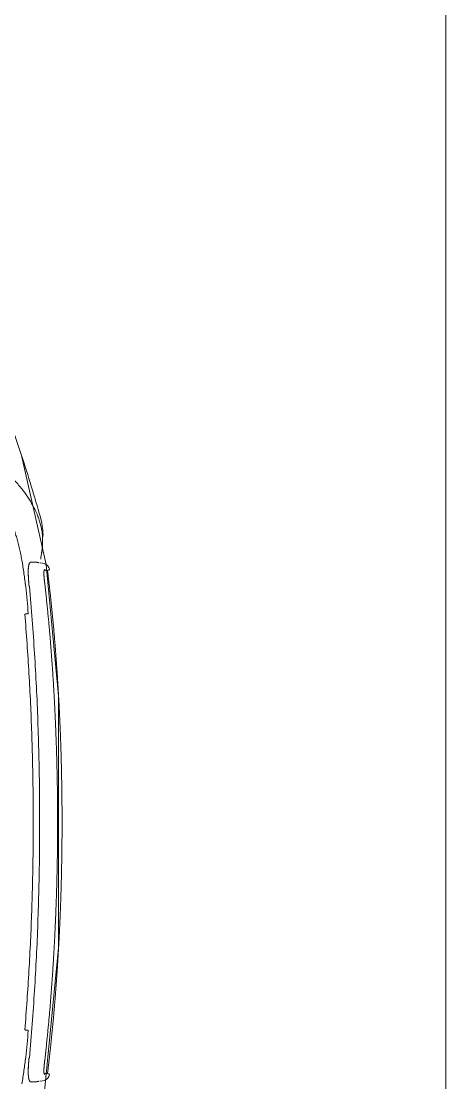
# Model space of a CAD drawing. Header units: metres. Extents: x -13316 to 152404, y -3899 to 30226.
# Drawn here: x 115234.1 to 115278, y 1822.9 to 1932.9 of the extents above; entities that cross this region are included whole.
import ezdxf
from ezdxf.xclip import XClip

# ---------------------------------------------------------------- set-up
doc = ezdxf.new("R2010")
doc.units = ezdxf.units.M
doc.header["$LTSCALE"] = 100
doc.header["$MEASUREMENT"] = 0
doc.header["$XCLIPFRAME"] = 0
doc.layers.get('0').update_dxf_attribs({"color": 9, "lineweight": 9})
for name, color, linetype, lineweight in [('04', 9, 'Continuous', 9), ('06D', 9, 'Continuous', 9), ('40M', 9, 'Continuous', 9)]:
    doc.layers.add(name, color=color, linetype=linetype, lineweight=lineweight)

# ---------------------------------------------------------------- blocks, each defined once
blk = doc.blocks.new('p-araba-polo')
at = {"extrusion": (0, 0, -1)}
for p, q in [((0.0142, 0.2609), (0.0139, 0.261)), ((0.0151, 0.2608), (0.014, 0.2609)), ((0.015, 0.2608), (0.0143, 0.2609)), ((0.0183, 0.2612), (0.0184, 0.2612))]:
    blk.add_line(p, q, dxfattribs=at)
for p, q in [((0.0142, -0.2609), (0.0139, -0.261)), ((0.0151, -0.2608), (0.014, -0.2609)), ((0.015, -0.2608), (0.0143, -0.2609)), ((0.0183, -0.2612), (0.0184, -0.2612)), ((0.02, -0.3033), (0.0201, -0.3042))]:
    blk.add_line(p, q)
for points, degree, knots in [([(0.0131, 0.2618), (0.0133, 0.2628), (0.0142, 0.265), (0.0174, 0.2679), (0.019, 0.2683), (0.0226, 0.2686)], 3, [0, 0, 0, 0, 0.07302, 0.262364, 1, 1, 1, 1]), ([(0.02, 0.2666), (0.02, 0.2666), (0.02, 0.2666), (0.02, 0.2666), (0.02, 0.2666), (0.02, 0.2666), (0.02, 0.2666), (0.02, 0.2666), (0.02, 0.2666), (0.02, 0.2666), (0.02, 0.2666)], 5, [0, 0, 0, 0, 0, 0, 1, 1, 1, 1, 1, 1, 1, 1, 1, 1, 1]), ([(0.02, 0.2666), (0.02, 0.2666), (0.02, 0.2666), (0.02, 0.2666), (0.02, 0.2666), (0.02, 0.2666), (0.02, 0.2666), (0.02, 0.2666), (0.02, 0.2666), (0.02, 0.2666), (0.02, 0.2666)], 5, [0, 0, 0, 0, 0, 0, 1, 1, 1, 1, 1, 1, 1, 1, 1, 1, 1]), ([(0.0239, 0.2686), (0.024, 0.2687), (0.0245, 0.2688), (0.0251, 0.269), (0.0257, 0.2691)], 3, [0, 0, 0, 0, 0.111026, 1, 1, 1, 1]), ([(0.0246, 0.2685), (0.0246, 0.2685), (0.0246, 0.2685), (0.0246, 0.2685), (0.0246, 0.2685), (0.0246, 0.2685), (0.0246, 0.2685)], 3, [0, 0, 0, 0, 1, 1, 1, 1, 1, 1, 1]), ([(0.0319, 0.2693), (0.0322, 0.2693), (0.0329, 0.2693), (0.0335, 0.2686), (0.0338, 0.2683)], 3, [0, 0, 0, 0, 0.496902, 1, 1, 1, 1]), ([(0.0338, 0.2683), (0.0339, 0.2679), (0.0342, 0.2673), (0.0346, 0.2658), (0.0348, 0.2639), (0.0349, 0.2624), (0.035, 0.2616)], 3, [0, 0, 0, 0, 0.249651, 0.50002, 0.750356, 1, 1, 1, 1]), ([(0.035, 0.216), (0.0354, 0.2206), (0.0362, 0.2299), (0.0376, 0.2438), (0.0394, 0.2577), (0.0409, 0.2668), (0.0416, 0.2713)], 3, [0, 0, 0, 0, 0.247766, 0.497058, 0.747807, 1, 1, 1, 1]), ([(0.014, 0.261), (0.014, 0.261), (0.014, 0.2609), (0.014, 0.2609), (0.014, 0.2609)], 2, [0, 0, 0, 0.5, 0.5, 1, 1, 1]), ([(0.035, 0.2616), (0.035, 0.2609), (0.035, 0.2595), (0.035, 0.2573), (0.035, 0.255), (0.0349, 0.2534), (0.0348, 0.2527)], 3, [0, 0, 0, 0, 0.251327, 0.501735, 0.751271, 1, 1, 1, 1]), ([(0.0232, 0), (0.0232, 0.0116), (0.0233, 0.0349), (0.024, 0.0699), (0.025, 0.1048), (0.0265, 0.1397), (0.0285, 0.1746), (0.0308, 0.2094), (0.0328, 0.2326), (0.0337, 0.2443)], 3, [0, 0, 0, 0, 0.142868, 0.285725, 0.428582, 0.571438, 0.714291, 0.857142, 1, 1, 1, 1]), ([(0.0386, 0.2155), (0.0378, 0.2053), (0.0362, 0.1848), (0.0342, 0.154), (0.0326, 0.1232), (0.0314, 0.0924), (0.0305, 0.0616), (0.03, 0.0308), (0.0299, 0.0103), (0.0299, 0)], 3, [0, 0, 0, 0, 0.14291, 0.285803, 0.428665, 0.571538, 0.714372, 0.857182, 1, 1, 1, 1]), ([(0.0232, 0), (0.0232, -0.0116), (0.0233, -0.0349), (0.024, -0.0699), (0.025, -0.1048), (0.0265, -0.1397), (0.0285, -0.1746), (0.0308, -0.2094), (0.0328, -0.2326), (0.0337, -0.2443)], 3, [0, 0, 0, 0, 0.142868, 0.285725, 0.428582, 0.571438, 0.714291, 0.857142, 1, 1, 1, 1]), ([(0.0386, -0.2155), (0.0378, -0.2053), (0.0362, -0.1848), (0.0342, -0.154), (0.0326, -0.1232), (0.0314, -0.0924), (0.0305, -0.0616), (0.03, -0.0308), (0.0299, -0.0103), (0.0299, 0)], 3, [0, 0, 0, 0, 0.14291, 0.285803, 0.428665, 0.571538, 0.714372, 0.857182, 1, 1, 1, 1]), ([(0.035, -0.216), (0.0354, -0.2206), (0.0362, -0.2299), (0.0376, -0.2438), (0.0394, -0.2577), (0.0409, -0.2668), (0.0416, -0.2713)], 3, [0, 0, 0, 0, 0.247766, 0.497058, 0.747807, 1, 1, 1, 1]), ([(0.035, -0.2616), (0.035, -0.2609), (0.035, -0.2595), (0.035, -0.2573), (0.035, -0.255), (0.0349, -0.2534), (0.0348, -0.2526)], 3, [0, 0, 0, 0, 0.251327, 0.501735, 0.751271, 1, 1, 1, 1]), ([(0.0131, -0.2618), (0.0133, -0.2628), (0.0142, -0.265), (0.0174, -0.2679), (0.019, -0.2683), (0.0226, -0.2686)], 3, [0, 0, 0, 0, 0.07302, 0.262364, 1, 1, 1, 1]), ([(0.014, -0.261), (0.014, -0.261), (0.014, -0.2609), (0.014, -0.2609), (0.014, -0.2609)], 2, [0, 0, 0, 0.5, 0.5, 1, 1, 1]), ([(0.0338, -0.2683), (0.0339, -0.2679), (0.0342, -0.2673), (0.0346, -0.2658), (0.0348, -0.2639), (0.0349, -0.2624), (0.035, -0.2616)], 3, [0, 0, 0, 0, 0.249651, 0.50002, 0.750356, 1, 1, 1, 1]), ([(0.02, -0.2666), (0.02, -0.2666), (0.02, -0.2666), (0.02, -0.2666), (0.02, -0.2666), (0.02, -0.2666), (0.02, -0.2666), (0.02, -0.2666), (0.02, -0.2666), (0.02, -0.2666), (0.02, -0.2666)], 5, [0, 0, 0, 0, 0, 0, 1, 1, 1, 1, 1, 1, 1, 1, 1, 1, 1]), ([(0.02, -0.2666), (0.02, -0.2666), (0.02, -0.2666), (0.02, -0.2666), (0.02, -0.2666), (0.02, -0.2666), (0.02, -0.2666), (0.02, -0.2666), (0.02, -0.2666), (0.02, -0.2666), (0.02, -0.2666)], 5, [0, 0, 0, 0, 0, 0, 1, 1, 1, 1, 1, 1, 1, 1, 1, 1, 1]), ([(0.0239, -0.2686), (0.024, -0.2687), (0.0245, -0.2688), (0.0251, -0.2689), (0.0257, -0.2691)], 3, [0, 0, 0, 0, 0.111026, 1, 1, 1, 1]), ([(0.0246, -0.2685), (0.0246, -0.2685), (0.0246, -0.2685), (0.0246, -0.2685), (0.0246, -0.2685), (0.0246, -0.2685), (0.0246, -0.2685)], 3, [0, 0, 0, 0, 1, 1, 1, 1, 1, 1, 1]), ([(0.0319, -0.2693), (0.0322, -0.2693), (0.0329, -0.2693), (0.0335, -0.2686), (0.0338, -0.2683)], 3, [0, 0, 0, 0, 0.496902, 1, 1, 1, 1]), ([(0.0416, -0.2713), (0.042, -0.2733), (0.0428, -0.2774), (0.0441, -0.2832), (0.0454, -0.289), (0.0469, -0.2945), (0.0486, -0.2997), (0.0503, -0.3047), (0.0516, -0.3079), (0.0522, -0.3094)], 3, [0, 0, 0, 0, 0.14299, 0.285846, 0.42866, 0.571442, 0.714235, 0.857051, 1, 1, 1, 1]), ([(0.0205, -0.2989), (0.0204, -0.2982), (0.0203, -0.297), (0.0202, -0.2957), (0.0202, -0.295)], 3, [0, 0, 0, 0, 0.490502, 1, 1, 1, 1]), ([(0.0309, -0.3292), (0.03, -0.3275), (0.0281, -0.3242), (0.0259, -0.3192), (0.024, -0.3142), (0.0225, -0.3093), (0.0213, -0.3044), (0.0208, -0.3012), (0.0206, -0.2996)], 3, [0, 0, 0, 0, 0.166666, 0.333333, 0.5, 0.666667, 0.833333, 1, 1, 1, 1]), ([(0.0541, -0.359), (0.0526, -0.3575), (0.0498, -0.3546), (0.0459, -0.3503), (0.0423, -0.3461), (0.039, -0.3418), (0.036, -0.3376), (0.0333, -0.3334), (0.0317, -0.3306), (0.0309, -0.3292)], 3, [0, 0, 0, 0, 0.142856, 0.285712, 0.428569, 0.571427, 0.714284, 0.857142, 1, 1, 1, 1])]:
    blk.add_open_spline(points, degree=degree, knots=knots)
for points, degree in [([(0.0257, 0.2691), (0.0252, 0.269), (0.0248, 0.2689), (0.0244, 0.2688), (0.024, 0.2687), (0.0237, 0.2686)], 5), ([(0.0257, 0.2691), (0.0267, 0.2692), (0.0278, 0.2693), (0.029, 0.2694), (0.0304, 0.2694), (0.0319, 0.2693)], 5), ([(0.0338, 0.2683), (0.0334, 0.2689), (0.0331, 0.2692), (0.0327, 0.2693), (0.0323, 0.2693), (0.0319, 0.2693)], 5), ([(0.035, 0.2616), (0.0349, 0.2635), (0.0347, 0.2652), (0.0345, 0.2666), (0.0341, 0.2676), (0.0338, 0.2683)], 5), ([(0.0151, 0.2608), (0.0105, 0.2237), (0.0069, 0.1865), (0.0041, 0.1493), (0.002, 0.112), (0.0007, 0.0747), (0, 0.0373), (0, 0)], 7), ([(0.0135, 0.2611), (0.0133, 0.2612), (0.0132, 0.2613), (0.0131, 0.2618)], 3), ([(0.0138, 0.261), (0.0139, 0.261), (0.0139, 0.261), (0.0139, 0.261), (0.0139, 0.261), (0.014, 0.261)], 5), ([(0.014, 0.261), (0.014, 0.261), (0.014, 0.261), (0.014, 0.2609), (0.014, 0.2609), (0.014, 0.2609), (0.014, 0.2609), (0.014, 0.2609)], 7), ([(0.014, 0.2609), (0.0141, 0.2609), (0.0142, 0.2609), (0.0145, 0.2609)], 3), ([(0.014, 0.2609), (0.014, 0.2609), (0.0141, 0.2609), (0.0141, 0.2609), (0.0142, 0.2609), (0.0142, 0.2609), (0.0143, 0.2609), (0.0144, 0.2609)], 7), ([(0.0151, 0.2608), (0.015, 0.2608), (0.015, 0.2608), (0.015, 0.2608), (0.0151, 0.2608), (0.0151, 0.2608)], 5), ([(0.0151, 0.2608), (0.015, 0.2608), (0.015, 0.2608), (0.015, 0.2608), (0.0151, 0.2608), (0.0151, 0.2608)], 5), ([(0.0151, 0.2608), (0.0168, 0.2608), (0.0185, 0.2609)], 2), ([(0.0188, 0.2579), (0.0188, 0.2596), (0.0187, 0.2609), (0.0185, 0.2615), (0.0183, 0.2617), (0.018, 0.2618), (0.0178, 0.2618)], 6), ([(0.0178, 0.246), (0.018, 0.248), (0.0183, 0.2499), (0.0185, 0.2517), (0.0186, 0.2536), (0.0188, 0.2552), (0.0188, 0.2567), (0.0188, 0.2579)], 7), ([(0.0182, 0.2612), (0.0182, 0.2612), (0.0183, 0.2612), (0.0184, 0.2612), (0.0184, 0.2612)], 4), ([(0.0184, 0.2612), (0.0184, 0.2612), (0.0184, 0.2612), (0.0183, 0.2612), (0.0183, 0.2612), (0.0182, 0.2612), (0.0182, 0.2612)], 6), ([(0.0348, 0.2527), (0.0349, 0.2545), (0.035, 0.2564), (0.0351, 0.2582), (0.035, 0.26), (0.035, 0.2616)], 5), ([(0.0046, 0), (0.0046, 0.0492), (0.0059, 0.0986), (0.0084, 0.1478), (0.0122, 0.197), (0.0178, 0.246)], 5), ([(0.0178, 0.246), (0.0178, 0.246), (0.018, 0.246), (0.0183, 0.246)], 3), ([(0.0337, 0.2443), (0.0338, 0.2442), (0.034, 0.2442), (0.0341, 0.2442), (0.0341, 0.2442), (0.0342, 0.2442)], 5), ([(0.0342, 0.2442), (0.0341, 0.2442), (0.0341, 0.2442), (0.034, 0.2442), (0.0338, 0.2442), (0.0337, 0.2443)], 5), ([(0.0342, 0.2442), (0.0343, 0.2459), (0.0345, 0.2476), (0.0346, 0.2493), (0.0347, 0.251), (0.0348, 0.2527)], 5), ([(0.0386, 0.2155), (0.0375, 0.2156), (0.0364, 0.2158), (0.0357, 0.2158), (0.0353, 0.2159), (0.035, 0.216)], 5), ([(0.0386, 0.2155), (0.0375, 0.2156), (0.0364, 0.2158), (0.0357, 0.2158), (0.0353, 0.2159), (0.035, 0.216)], 5), ([(0, 0), (0, 0), (-0.0001, 0), (-0.0001, 0), (0, 0), (0, 0)], 5), ([(0.0151, -0.2608), (0.0105, -0.2237), (0.0069, -0.1865), (0.0041, -0.1493), (0.002, -0.112), (0.0007, -0.0747), (0, -0.0373), (0, 0)], 7), ([(0, 0), (0, 0), (-0.0001, 0), (-0.0001, 0), (0, 0), (0, 0)], 5), ([(0.0046, 0), (0.0046, -0.0492), (0.0059, -0.0986), (0.0084, -0.1478), (0.0122, -0.197), (0.0178, -0.246)], 5), ([(0.0386, -0.2155), (0.0375, -0.2156), (0.0364, -0.2158), (0.0357, -0.2158), (0.0353, -0.2159), (0.035, -0.216)], 5), ([(0.0386, -0.2155), (0.0375, -0.2156), (0.0364, -0.2158), (0.0357, -0.2158), (0.0353, -0.2159), (0.035, -0.216)], 5), ([(0.0178, -0.246), (0.018, -0.2479), (0.0183, -0.2499), (0.0185, -0.2517), (0.0186, -0.2536), (0.0188, -0.2552), (0.0188, -0.2567), (0.0188, -0.2579)], 7), ([(0.0178, -0.246), (0.0178, -0.246), (0.018, -0.246), (0.0183, -0.246)], 3), ([(0.0337, -0.2443), (0.0338, -0.2442), (0.034, -0.2442), (0.0341, -0.2442), (0.0341, -0.2442), (0.0342, -0.2442)], 5), ([(0.0342, -0.2442), (0.0341, -0.2442), (0.0341, -0.2442), (0.034, -0.2442), (0.0338, -0.2442), (0.0337, -0.2443)], 5), ([(0.0342, -0.2442), (0.0343, -0.2459), (0.0345, -0.2476), (0.0346, -0.2493), (0.0347, -0.251), (0.0348, -0.2526)], 5), ([(0.0348, -0.2526), (0.0349, -0.2545), (0.035, -0.2564), (0.0351, -0.2582), (0.035, -0.26), (0.035, -0.2616)], 5), ([(0.0135, -0.2611), (0.0133, -0.2612), (0.0132, -0.2613), (0.0131, -0.2618)], 3), ([(0.0138, -0.261), (0.0139, -0.261), (0.0139, -0.261), (0.0139, -0.261), (0.0139, -0.261), (0.014, -0.261)], 5), ([(0.014, -0.2609), (0.0141, -0.2609), (0.0142, -0.2609), (0.0145, -0.2609)], 3), ([(0.014, -0.2609), (0.014, -0.2609), (0.0141, -0.2609), (0.0141, -0.2609), (0.0142, -0.2609), (0.0142, -0.2609), (0.0143, -0.2609), (0.0144, -0.2609)], 7), ([(0.014, -0.261), (0.014, -0.261), (0.014, -0.261), (0.014, -0.2609), (0.014, -0.2609), (0.014, -0.2609), (0.014, -0.2609), (0.014, -0.2609)], 7), ([(0.0151, -0.2608), (0.015, -0.2608), (0.015, -0.2608), (0.015, -0.2608), (0.0151, -0.2608), (0.0151, -0.2608)], 5), ([(0.0151, -0.2608), (0.015, -0.2608), (0.015, -0.2608), (0.015, -0.2608), (0.0151, -0.2608), (0.0151, -0.2608)], 5), ([(0.0151, -0.2608), (0.0168, -0.2608), (0.0185, -0.2609)], 2), ([(0.0188, -0.2579), (0.0188, -0.2596), (0.0187, -0.2609), (0.0185, -0.2615), (0.0183, -0.2617), (0.018, -0.2618), (0.0178, -0.2618)], 6), ([(0.0182, -0.2612), (0.0182, -0.2612), (0.0183, -0.2612), (0.0184, -0.2612), (0.0184, -0.2612)], 4), ([(0.0184, -0.2612), (0.0184, -0.2612), (0.0184, -0.2612), (0.0183, -0.2612), (0.0183, -0.2612), (0.0182, -0.2612), (0.0182, -0.2612)], 6), ([(0.035, -0.2616), (0.0349, -0.2635), (0.0347, -0.2652), (0.0345, -0.2666), (0.0341, -0.2676), (0.0338, -0.2683)], 5), ([(0.0221, -0.2725), (0.0218, -0.2751), (0.0215, -0.2775), (0.0211, -0.2798)], 3), ([(0.0257, -0.2691), (0.0252, -0.269), (0.0248, -0.2689), (0.0244, -0.2688), (0.024, -0.2687), (0.0237, -0.2686)], 5), ([(0.0257, -0.2691), (0.0267, -0.2692), (0.0278, -0.2693), (0.029, -0.2694), (0.0304, -0.2694), (0.0319, -0.2693)], 5), ([(0.0338, -0.2683), (0.0334, -0.2689), (0.0331, -0.2692), (0.0327, -0.2693), (0.0323, -0.2693), (0.0319, -0.2693)], 5), ([(0.0213, -0.2788), (0.0208, -0.2811), (0.0205, -0.2834), (0.0203, -0.2858), (0.0201, -0.2881), (0.02, -0.2904), (0.0201, -0.2927), (0.0202, -0.295)], 7), ([(0.0202, -0.295), (0.0199, -0.2961), (0.0196, -0.2973), (0.0197, -0.2984)], 3), ([(0.0197, -0.2984), (0.0198, -0.2999), (0.0198, -0.3015), (0.02, -0.3033)], 3), ([(0.0201, -0.3042), (0.0206, -0.308), (0.0213, -0.3113), (0.0225, -0.3159)], 3), ([(0.0205, -0.2989), (0.0205, -0.299), (0.0205, -0.2992), (0.0205, -0.2993), (0.0205, -0.2995), (0.0206, -0.2996)], 5), ([(0.0206, -0.2996), (0.0205, -0.2994), (0.0205, -0.2991), (0.0205, -0.2989)], 3), ([(0.0206, -0.2995), (0.0206, -0.2995), (0.0206, -0.2995), (0.0206, -0.2995)], 3), ([(0.0206, -0.2996), (0.0206, -0.2996), (0.0206, -0.2996), (0.0206, -0.2996), (0.0206, -0.2996), (0.0206, -0.2996), (0.0206, -0.2996), (0.0206, -0.2996)], 7), ([(0.0225, -0.3159), (0.0284, -0.3374), (0.035, -0.3587), (0.042, -0.3799)], 3)]:
    blk.add_open_spline(points, degree=degree)
at = {"layer": '40M'}
blk.add_lwpolyline([(0.9458, 0.8223), (0.578, 0.8067), (0.3308, 0.7495), (0.3178, 0.7481), (0.2298, 0.7039), (0.1529, 0.6267), (0.0785, 0.486), (0.0318, 0.348), (0.0198, 0.2967), (0.0036, 0.1306), (0.0036, -0.1306), (0.0165, -0.267), (0.042, -0.3799), (0.0751, -0.4781), (0.1529, -0.6267), (0.3308, -0.7495), (0.4757, -0.7941), (0.5894, -0.8074), (1.2716, -0.8161)], dxfattribs=at)
blk = doc.blocks.new('p-cati_vw')
at = {"layer": '06D'}
blk.add_lwpolyline([(1633.57, -1520.46), (1883.57, -1520.46), (1883.57, -2020.46), (1633.57, -2020.46)], close=True, dxfattribs=at)
at = {"layer": '04'}
ref = blk.add_blockref('p-araba-polo', (1753.76, -1560.21), dxfattribs=dict(at, xscale=100, yscale=100, zscale=100, rotation=270))
XClip(ref).set_block_clipping_path([(-0.0924763951, -0.9835002962), (4.0650970395, 0.9845199444)])

msp = doc.modelspace()

# ---------------------------------------------------------------- block references
at = {"layer": '06D', "rotation": 269.9999999998917}
msp.add_blockref('p-cati_vw', (116798.49, 3603.68), dxfattribs=at)

doc.saveas('drawing.dxf')
